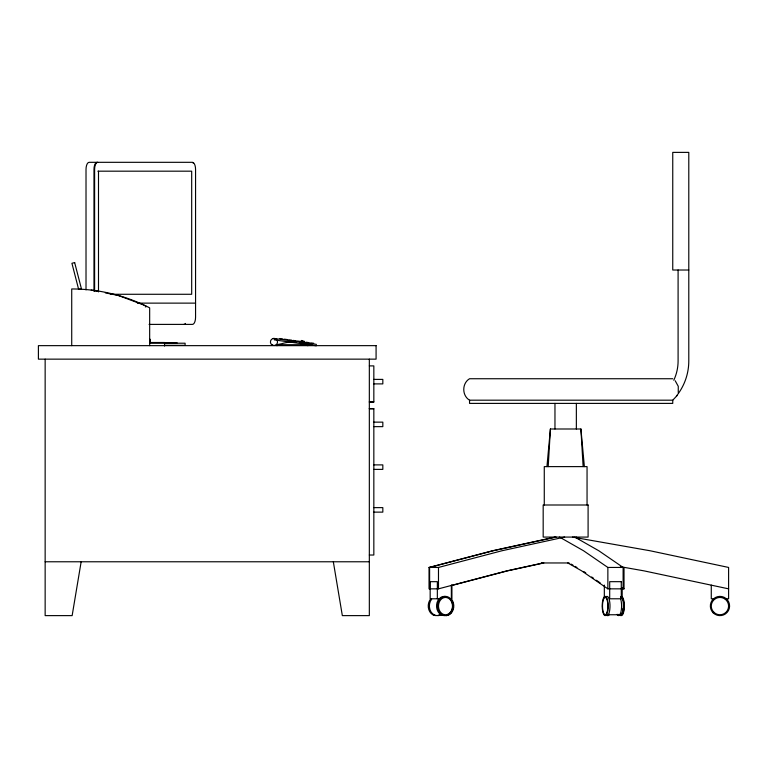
<?xml version="1.0" encoding="UTF-8"?>
<svg xmlns="http://www.w3.org/2000/svg" width="768" height="768" viewBox="0 0 768 768"><rect width="100%" height="100%" fill="white"/><g stroke="black" fill="none" stroke-linecap="round" stroke-linejoin="round"><path stroke-width="1.15" d="M548.198 466.618L550.406 428.995L580.915 428.995L584.371 466.618M546.941 466.618L550.406 428.995M678.259 392.621L678.259 386.304L675.206 380.765M81.149 561.773L72.144 615.619L45.149 615.619L45.149 359.146M304.147 342.346L304.445 341.376L302.122 340.714M677.088 395.587L672.749 400.186L469.546 400.186C461.846 395.616 461.846 383.309 469.546 378.739L672.749 378.739M311.866 344.736L303.005 343.699M543.043 562.963L506.87 570.854L438.48 588.845L429.034 588.845L429.034 567.446L492.442 550.771L555.206 537.082M429.034 567.446L438.48 567.446L501.898 550.771L564.653 537.082M451.776 585.494L507.571 570.854L543.84 562.963M556.109 537.082L493.181 550.771L429.61 567.446L429.61 588.845M276.749 345.648L281.75 344.707L303.005 344.707L308.006 345.648M276.278 344.803L281.75 343.699A36.202 36.202 0 0 1 295.968 342.288M273.082 338.544L273.994 338.429M173.578 342.816L150.518 342.806M97.853 171.178L191.683 171.178L191.683 294.278L110.362 294.278M688.79 270.019L672.749 270.019L672.749 152.381L688.79 152.381L688.79 360.922A56.064 56.064 0 0 1 676.387 396.096M137.366 303.13L195.562 303.13M149.078 324.394L192.461 324.394A7.085 3.11 90 0 0 195.562 317.309L195.562 169.402A7.085 3.11 -90 0 0 192.461 162.317L89.117 162.317A7.085 3.11 90 0 0 86.016 169.402L86.016 289.872M149.664 339.35L150.374 339.35L150.374 342.499M149.664 342.499L164.544 342.499L164.544 346.042M149.683 342.816L177.13 342.816M164.544 343.21L185.098 343.21L185.098 345.331L164.544 345.331M369.331 365.894L373.834 365.894L373.834 402.038L369.331 402.038M373.834 379.392L382.829 379.392L382.829 383.894L373.834 383.894M369.331 401.894L373.834 401.894M369.331 408.643L373.834 408.643L373.834 555.024L369.331 555.024M369.331 408.787L373.834 408.787M373.834 422.141L382.829 422.141L382.829 426.643L373.834 426.643M373.834 464.89L382.829 464.89L382.829 469.382L373.834 469.382M373.834 507.629L382.829 507.629L382.829 512.131L373.834 512.131M45.149 561.773L369.331 561.773M541.286 562.963L569.146 562.963M559.517 537.082L583.565 550.771L607.862 567.446L623.117 567.446L623.117 588.845M567.792 562.963L581.654 570.854L607.862 588.845L624.019 588.845L624.019 567.446M439.68 598.79L430.166 598.79L430.166 581.674L437.347 581.674L437.347 598.79M714.739 598.79L711.274 598.79L711.274 585.101M725.136 598.79L728.602 598.79L728.602 567.446L650.141 550.771L572.486 537.082M607.526 614.755L619.258 614.755M279.869 338.525L282.931 338.957M284.381 339.158L287.386 339.581M288.682 339.763L291.811 340.205M293.184 340.397L296.323 340.838M297.341 340.982L300.403 341.405M301.853 341.616L304.915 342.038M306.154 342.211L309.197 342.643M310.656 342.845L313.699 343.277M316.483 344.381L274.522 338.486L274.32 339.888L316.282 345.782M620.419 566.698L643.978 570.854L728.602 588.845M91.21 290.083L98.256 291.475M105.293 292.877L118.214 295.43L144 305.069M301.2 340.454L301.853 340.637M574.771 537.082L598.819 550.771L623.117 567.446M576.192 537.082L579.293 538.867M571.075 564.086L573.034 565.219M574.992 566.342L576.95 567.475M273.024 345.389L271.44 344.458M622.118 587.52L624.019 588.845M583.805 571.536L585.763 572.89M591.638 576.97L593.539 578.285M596.39 580.262L600.192 582.902M333.331 561.773L342.336 615.619L369.331 615.619L369.331 359.146M580.915 428.995L583.123 466.618M678.096 270.019L678.096 360.922A45.37 45.37 0 0 1 673.776 380.246M672.749 400.186L672.749 403.392L469.546 403.392L469.546 400.186M622.186 588.518L622.186 597.648M607.862 567.446L607.862 588.845M604.33 585.101L604.33 597.648M587.05 504.998L587.05 466.618L544.272 466.618L544.272 504.998M576.355 403.392L576.355 428.995M554.966 403.392L554.966 428.995M451.92 585.101L451.92 598.79M451.354 585.101L451.354 598.79M438.48 567.446L438.48 588.845M149.664 345.648L149.664 307.853A170.208 170.208 0 0 0 71.722 288.96L71.722 345.648M98.496 171.178L98.496 291.888M94.608 291.197L94.608 169.402A7.085 3.11 -90 0 1 97.718 162.317M93.974 291.197L93.974 169.402A7.085 3.11 90 0 1 97.075 162.317M620.611 596.698A9.629 2.947 -90 0 1 624.298 607.258A9.629 2.947 -90 0 1 619.901 614.333M618.778 615.293A9.629 2.947 -90 0 1 618.067 614.333M609.408 614.333A9.629 2.947 -90 0 1 607.171 615.293M605.338 615.293A9.629 2.947 -90 0 1 604.627 614.333M620.678 597.725A8.659 2.65 -90 0 1 624.019 606.096A8.659 2.65 -90 0 1 620.678 614.467M451.517 599.194A9.629 7.795 -90 0 1 453.206 609.677A9.629 7.795 -90 0 1 445.997 615.619M450.384 599.194A9.629 7.795 -90 0 1 451.622 601.181M451.939 601.93A9.629 7.795 -90 0 1 452.4 603.504M452.4 608.486A9.629 7.795 -90 0 1 451.939 610.07M451.622 610.81A9.629 7.795 -90 0 1 450.384 612.806M448.771 614.333A9.629 7.795 -90 0 1 446.89 615.293M442.848 615.293A9.629 7.795 -90 0 1 440.976 614.333A9.629 7.776 -90 0 1 430.973 611.856A9.629 7.776 -90 0 1 431.645 599.194M441.629 614.333A9.629 7.795 -90 0 1 437.731 615.619M440.496 614.333A9.629 7.795 -90 0 1 438.614 615.293M434.582 615.293A9.629 7.795 -90 0 1 432.701 614.333M450.998 612.221A8.659 7.018 -90 0 1 449.539 613.603M436.003 615.619A9.629 7.776 -90 0 1 428.822 609.677A9.629 7.776 -90 0 1 430.502 599.194M444.317 615.619A9.629 7.776 -90 0 1 436.608 604.742A9.629 7.776 -90 0 1 446.333 596.698M606.25 596.698A9.629 2.976 -90 0 1 609.984 604.742A9.629 2.976 -90 0 1 607.027 615.619M620.717 599.194A9.629 2.976 -90 0 1 620.976 611.856A9.629 2.976 -90 0 1 617.126 614.333M621.216 596.698A9.629 2.986 -90 0 1 623.405 607.258A9.629 2.986 -90 0 1 620.448 615.619M623.03 608.342A8.659 2.688 -90 0 1 622.762 610.426M622.33 612.221A8.659 2.688 -90 0 1 621.13 614.467M299.52 342.816A36.202 36.202 0 0 1 301.862 343.373M145.277 306.874A2.035 0.893 -90 0 1 146.054 306.182A2.774 1.219 90 0 1 145.997 306.893M185.414 323.443A7.085 3.11 -90 0 1 183.859 324.394M192.624 162.557A7.085 3.11 -90 0 1 193.373 163.267M74.659 262.579L71.923 263.29L78.576 289.104L81.542 289.248L74.659 262.579M376.08 345.648L38.4 345.648L38.4 359.146L376.08 359.146L376.08 345.648M588.096 504.998L543.178 504.998L543.178 537.082L588.096 537.082L588.096 504.998M621.283 581.674L609.696 581.674L609.696 598.79L621.283 598.79L621.283 581.674M450.96 612.806A9.629 7.776 -90 0 0 447.466 596.698A9.629 7.776 -90 0 0 437.942 608.486A9.629 7.776 -90 0 0 450.96 612.806M450.442 612.221A8.659 6.998 -90 0 0 447.302 597.725A8.659 6.998 -90 0 0 438.72 608.342A8.659 6.998 -90 0 0 450.442 612.221M607.776 610.81A9.629 2.986 -90 0 0 605.194 596.371A9.629 2.986 -90 0 0 602.611 610.81A9.629 2.986 -90 0 0 607.776 610.81M607.075 612.221A8.659 2.678 -90 0 0 605.875 597.725A8.659 2.678 -90 0 0 602.592 608.342A8.659 2.678 -90 0 0 607.075 612.221M713.165 612.806A9.629 9.629 0 0 0 729.274 608.486A9.629 9.629 0 0 0 717.485 596.698A9.629 9.629 0 0 0 713.165 612.806M713.808 612.221A8.659 8.659 0 0 0 728.304 608.342A8.659 8.659 0 0 0 717.696 597.725A8.659 8.659 0 0 0 713.808 612.221M271.786 344.765A3.542 3.542 0 0 0 277.478 342.47A3.542 3.542 0 0 0 272.64 338.688A3.542 3.542 0 0 0 271.786 344.765"/></g></svg>
